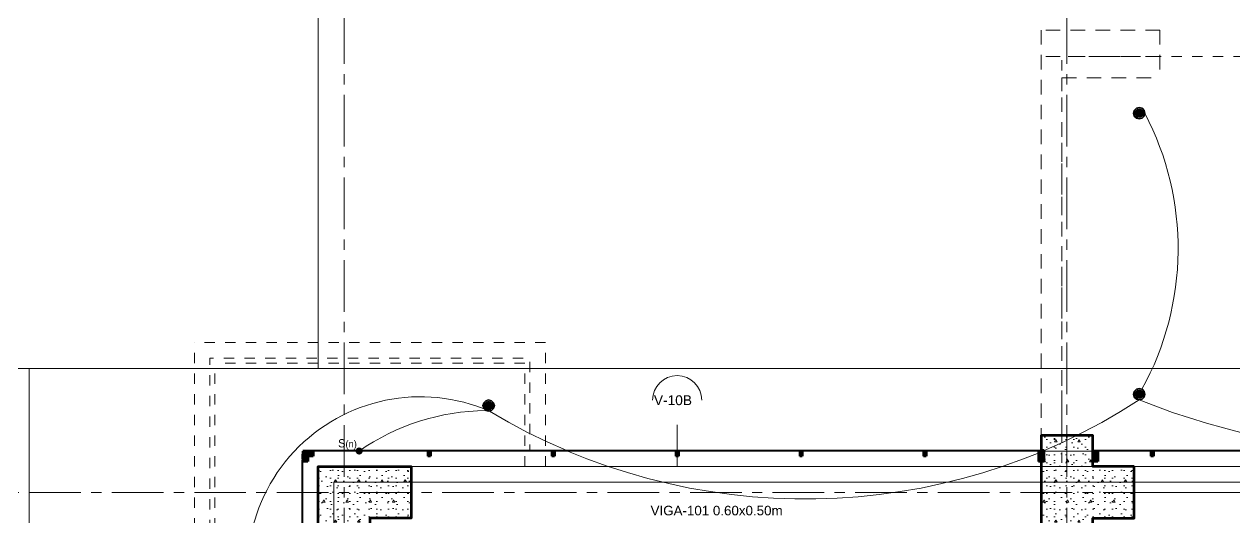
# Model space of a CAD drawing. Header units: inches. Extents: x 2704.1 to 2801.6, y 2415.6 to 2497.
# Drawn here: x 2719.08 to 2730.79, y 2464.8 to 2469.57 of the extents above; entities that cross this region are included whole.
import ezdxf
from ezdxf.lldxf.tags import DXFTag

# ---------------------------------------------------------------- set-up
doc = ezdxf.new("R2010")
doc.units = ezdxf.units.IN
doc.set_wipeout_variables(frame=1)
for name, pattern in [('Hidden Line', [0.391222, 0.282222, -0.109]), ('Línea Oculta', [0.195611, 0.141111, -0.0545]), ('Punto & Raya', [0.65, 0.5, -0.075, 0, -0.075]), ('Rayas', [0.1, 0.05, -0.05]), ('super', [0.125, 0.075, -0.05]), ('Wipeout_Contour', [1, 0, -1])]:
    doc.linetypes.add(name, pattern=pattern)
for name, color, linetype, lineweight in [('.', 10, 'Continuous', 0), ('ALUMBRADO_PVC', 6, 'PVC1', 30), ('pulsador', 4, 'Continuous', 40)]:
    doc.layers.add(name, color=color, linetype=linetype, lineweight=lineweight)
for name, color, linetype in [('02 _ ARQ _ ALB _ Ejes Generales', 7, 'Continuous'), ('02 _ ARQ _ ZON _ Espacio.3D', 7, 'Continuous'), ('08 _ STR _ EXT _ 06 Columnas', 7, 'Continuous'), ('08 _ STR _ EXT _ 07 Losa Aligerada', 7, 'Continuous'), ('08 _ STR _ EXT _ 08 Placas Inclinadas', 7, 'Continuous'), ('08 _ STR _ EXT _ 09 Vigas', 7, 'Continuous'), ('08 _ STR _ EXT _ Estacionamiento-Pavimento', 7, 'Continuous'), ('Acabado - Muros', 7, 'Continuous'), ('ESQUEMAS', 7, 'Continuous'), ('Estructura - 03 LOSA', 7, 'Continuous'), ('Estructura - 04 MURO', 7, 'Continuous'), ('LEYENDA', 7, 'Continuous'), ('Notas - Etiquetas', 251, 'Continuous')]:
    doc.layers.add(name, color=color, linetype=linetype)
doc.layers.add('DLX_TERR_LUM', color=7, linetype='Continuous', true_color=0x92fcfc)
doc.styles.add('Estilo_Generado_4', font='swisse.ttf')
doc.styles.add('Texto - 080', font='GOTHIC.TTF', dxfattribs={"height": 0.08})
doc.styles.add('{18b73a54-fa43-428c-adcb-c1c7bbdf2c84}', font='Simplex.shx')
tags = doc.linetypes.add('PVC1', pattern='A,1,-0.19772,["PVC",{18b73a54-fa43-428c-adcb-c1c7bbdf2c84},S=0.13,R=0,X=0,Y=-0.061851],-0.507647', length=1.705367).pattern_tags.tags
tags[6] = DXFTag(74, 10)
pattern_1 = [(0, (2712.85563, 2425.38577), (0, 0.3897114), [0.024375, -0.200625]), (0, (2712.96813, 2425.58063), (0, 0.3897114), [0.024375, -0.200625]), (60, (2712.85563, 2425.38577), (-0.3375, 0.1948557), [0.024375, -0.200625]), (60, (2713.08063, 2425.38577), (-0.3375, 0.1948557), [0.024375, -0.200625]), (120, (2712.88, 2425.38577), (0.3375, 0.1948557), [0.024375, -0.200625]), (120, (2713.105, 2425.38577), (0.3375, 0.1948557), [0.024375, -0.200625]), (0, (2712.85563, 2425.42327), (0, 0.075), [0, -0.075, 0, -0.1125]), (45, (2712.89313, 2425.42327), (-0.05303301, 0.05303301), [0, -0.05625, 0, -0.09375])]

# ---------------------------------------------------------------- blocks, each defined once
blk = doc.blocks.new('luminaria exterior')
at = {"layer": '.'}
h = blk.add_hatch(dxfattribs=at)
h.set_pattern_fill('TRIANG', color=4, scale=0.005)
h.set_pattern_definition([(60, (0, 0), (-0.000937499998, 0.00162379763), [0.0009375, -0.0009375]), (120, (0, 0), (-0.001874999998, 1e-12), [0.0009375, -0.0009375]), (0, (-0.0004687, 0.0008119), (0.0009375, 0.00162379763), [0.0009375, -0.0009375])])
edge = h.paths.add_edge_path()
edge.add_arc((123.553, 16.657), 0.0381, 0, 360)
h = blk.add_hatch(dxfattribs=at)
h.set_pattern_fill('TRANS', color=4)
h.set_pattern_definition([(0, (0, 0), (0, 0.25), []), (0, (0, 0.125), (0, 0.25), [0.125, -0.125])])
h.paths.add_polyline_path([(123.525, 16.657, 1), (123.58, 16.657, 1)])
at = {"color": 3}
blk.add_circle((123.553, 16.657), 0.0395, dxfattribs=at)
at = {"layer": 'DLX_TERR_LUM', "color": 3}
for points in [[(123.505, 16.684, 0), (123.497, 16.657, 0)], [(123.497, 16.657, 0), (123.505, 16.684, 0)], [(123.497, 16.657, 0), (123.498, 16.657, 0)], [(123.497, 16.657, 0), (123.505, 16.629, 0)], [(123.498, 16.657, 0), (123.497, 16.657, 0)], [(123.505, 16.629, 0), (123.497, 16.657, 0)], [(123.498, 16.657, 0), (123.505, 16.684, 0)], [(123.505, 16.684, 0), (123.498, 16.657, 0)], [(123.505, 16.629, 0), (123.498, 16.657, 0)], [(123.498, 16.657, 0), (123.505, 16.629, 0)], [(123.525, 16.704, 0), (123.505, 16.684, 0)], [(123.505, 16.684, 0), (123.525, 16.704, 0)], [(123.505, 16.684, 0), (123.525, 16.704, 0)], [(123.525, 16.704, 0), (123.505, 16.684, 0)], [(123.505, 16.684, 0), (123.505, 16.684, 0)], [(123.505, 16.684, 0), (123.505, 16.684, 0)], [(123.518, 16.676, 0), (123.513, 16.657, 0)], [(123.513, 16.657, 0), (123.518, 16.676, 0)], [(123.513, 16.657, 0), (123.518, 16.637, 0)], [(123.518, 16.637, 0), (123.513, 16.657, 0)], [(123.533, 16.691, 0), (123.518, 16.676, 0)], [(123.518, 16.676, 0), (123.533, 16.691, 0)], [(123.518, 16.637, 0), (123.533, 16.622, 0)], [(123.533, 16.622, 0), (123.518, 16.637, 0)], [(123.552, 16.712, 0), (123.525, 16.704, 0)], [(123.525, 16.704, 0), (123.553, 16.712, 0)], [(123.525, 16.704, 0), (123.552, 16.712, 0)], [(123.553, 16.712, 0), (123.525, 16.704, 0)], [(123.525, 16.704, 0), (123.525, 16.704, 0)], [(123.525, 16.704, 0), (123.525, 16.704, 0)], [(123.552, 16.696, 0), (123.533, 16.691, 0)], [(123.533, 16.691, 0), (123.552, 16.696, 0)], [(123.58, 16.704, 0), (123.552, 16.712, 0)], [(123.552, 16.712, 0), (123.58, 16.704, 0)], [(123.572, 16.691, 0), (123.552, 16.696, 0)], [(123.552, 16.696, 0), (123.572, 16.691, 0)], [(123.553, 16.712, 0), (123.58, 16.704, 0)], [(123.58, 16.704, 0), (123.553, 16.712, 0)], [(123.572, 16.691, 0), (123.587, 16.676, 0)], [(123.572, 16.622, 0), (123.587, 16.637, 0)], [(123.587, 16.637, 0), (123.572, 16.622, 0)], [(123.6, 16.684, 0), (123.58, 16.704, 0)], [(123.58, 16.704, 0), (123.6, 16.684, 0)], [(123.58, 16.704, 0), (123.6, 16.684, 0)], [(123.6, 16.684, 0), (123.58, 16.704, 0)], [(123.592, 16.657, 0), (123.587, 16.676, 0)], [(123.587, 16.676, 0), (123.592, 16.657, 0)], [(123.587, 16.637, 0), (123.592, 16.657, 0)], [(123.592, 16.657, 0), (123.587, 16.637, 0)], [(123.607, 16.657, 0), (123.6, 16.684, 0)], [(123.6, 16.684, 0), (123.608, 16.657, 0)], [(123.6, 16.684, 0), (123.607, 16.657, 0)], [(123.608, 16.657, 0), (123.6, 16.684, 0)], [(123.6, 16.629, 0), (123.607, 16.657, 0)], [(123.608, 16.657, 0), (123.6, 16.629, 0)], [(123.607, 16.657, 0), (123.6, 16.629, 0)], [(123.6, 16.629, 0), (123.608, 16.657, 0)], [(123.607, 16.657, 0), (123.608, 16.657, 0)], [(123.608, 16.657, 0), (123.607, 16.657, 0)], [(123.505, 16.629, 0), (123.525, 16.609, 0)], [(123.525, 16.609, 0), (123.505, 16.629, 0)], [(123.525, 16.609, 0), (123.505, 16.629, 0)], [(123.505, 16.629, 0), (123.525, 16.609, 0)], [(123.525, 16.609, 0), (123.552, 16.602, 0)], [(123.553, 16.602, 0), (123.525, 16.609, 0)], [(123.525, 16.609, 0), (123.525, 16.609, 0)], [(123.525, 16.609, 0), (123.525, 16.609, 0)], [(123.552, 16.602, 0), (123.525, 16.609, 0)], [(123.525, 16.609, 0), (123.553, 16.602, 0)], [(123.533, 16.622, 0), (123.552, 16.617, 0)], [(123.552, 16.617, 0), (123.533, 16.622, 0)], [(123.552, 16.617, 0), (123.572, 16.622, 0)], [(123.572, 16.622, 0), (123.552, 16.617, 0)], [(123.552, 16.602, 0), (123.58, 16.609, 0)], [(123.58, 16.609, 0), (123.552, 16.602, 0)], [(123.58, 16.609, 0), (123.553, 16.602, 0)], [(123.553, 16.602, 0), (123.58, 16.609, 0)], [(123.58, 16.609, 0), (123.6, 16.629, 0)], [(123.6, 16.629, 0), (123.58, 16.609, 0)], [(123.6, 16.629, 0), (123.58, 16.609, 0)], [(123.58, 16.609, 0), (123.6, 16.629, 0)], [(123.58, 16.609, 0), (123.58, 16.609, 0)], [(123.58, 16.609, 0), (123.58, 16.609, 0)]]:
    blk.add_polyline3d(points, dxfattribs=at)
at = {"layer": 'DLX_TERR_LUM'}
for points in [[(123.552, 16.712, 0), (123.553, 16.712, 0)], [(123.553, 16.712, 0), (123.552, 16.712, 0)], [(123.587, 16.676, 0), (123.572, 16.691, 0)], [(123.58, 16.704, 0), (123.58, 16.704, 0)], [(123.58, 16.704, 0), (123.58, 16.704, 0)], [(123.6, 16.684, 0), (123.6, 16.684, 0)], [(123.6, 16.684, 0), (123.6, 16.684, 0)], [(123.505, 16.629, 0), (123.505, 16.629, 0)], [(123.505, 16.629, 0), (123.505, 16.629, 0)], [(123.552, 16.602, 0), (123.553, 16.602, 0)], [(123.553, 16.602, 0), (123.552, 16.602, 0)], [(123.6, 16.629, 0), (123.6, 16.629, 0)], [(123.6, 16.629, 0), (123.6, 16.629, 0)]]:
    blk.add_polyline3d(points, dxfattribs=at)
blk = doc.blocks.new('pulsador')
at = {"layer": 'pulsador', "lineweight": 40}
h = blk.add_hatch(color=4, dxfattribs=at)
h.dxf.hatch_style = 1
h.paths.add_polyline_path([(246.231, 46.088, 1), (246.279, 46.088, 1)])
h.paths.add_polyline_path([(246.279, 46.088, -1), (246.232, 46.088, -1)], flags=16)
h.paths.add_polyline_path([(246.271, 46.088, -1), (246.239, 46.088, -1)], flags=0)
at = {"layer": 'pulsador'}
h = blk.add_hatch(color=4, dxfattribs=at)
h.dxf.hatch_style = 1
h.paths.add_polyline_path([(246.239, 46.088, 1), (246.271, 46.088, 1)])
at = {"layer": 'pulsador', "color": 4, "lineweight": 50}
blk.add_circle((246.255, 46.088), 0.0238, dxfattribs=at)
at = {"layer": 'pulsador', "color": 4, "lineweight": 40}
blk.add_circle((246.255, 46.088), 0.0235, dxfattribs=at)
at = {"layer": 'pulsador', "color": 4}
blk.add_circle((246.255, 46.088), 0.0159, dxfattribs=at)

msp = doc.modelspace()

# ---------------------------------------------------------------- linework, layer by layer
at = {"layer": '02 _ ARQ _ ALB _ Ejes Generales', "color": 251, "linetype": 'Punto & Raya', "lineweight": 13}
msp.add_line((2729.176, 2471.286), (2729.176, 2427.436), dxfattribs=at)
at = {"layer": '02 _ ARQ _ ZON _ Espacio.3D', "color": 254, "linetype": 'Continuous', "lineweight": 0, "flags": 128}
for points in [[(2721.106, 2456.339), (2722.426, 2456.339), (2722.426, 2455.586), (2722.926, 2455.586), (2722.926, 2455.136), (2728.926, 2455.136), (2728.926, 2456.386), (2729.376, 2456.386), (2729.376, 2464.386), (2728.926, 2464.386), (2728.926, 2465.286), (2722.826, 2465.286), (2722.826, 2464.786), (2722.426, 2464.786), (2722.426, 2464.386), (2721.926, 2464.386), (2721.926, 2459.206), (2721.106, 2459.206)], [(2729.426, 2464.786), (2729.426, 2464.386), (2729.426, 2456.386), (2729.426, 2455.586), (2729.826, 2455.586), (2729.826, 2455.136), (2735.926, 2455.136), (2735.926, 2456.186), (2736.051, 2456.186), (2736.051, 2464.386), (2735.926, 2464.386), (2735.926, 2464.786), (2735.526, 2464.786), (2735.526, 2465.036), (2729.826, 2465.036), (2729.826, 2464.786)]]:
    msp.add_lwpolyline(points, close=True, dxfattribs=at)
at = {"layer": '08 _ STR _ EXT _ 07 Losa Aligerada', "color": 254, "linetype": 'Rayas', "lineweight": 18, "flags": 128}
msp.add_lwpolyline([(2721.026, 2453.325), (2720.526, 2453.325), (2720.526, 2431.186), (2738.091, 2431.186), (2738.091, 2432.586), (2743.287, 2432.586), (2743.287, 2431.386), (2749.926, 2431.386), (2749.926, 2428.761), (2757.426, 2428.761), (2757.426, 2431.436), (2765.176, 2431.436), (2765.176, 2440.386), (2764.426, 2440.386), (2764.426, 2443.486), (2764.426, 2443.486), (2764.426, 2445.736), (2759.526, 2445.736), (2759.526, 2447.736), (2759.526, 2447.986), (2759.526, 2449.886), (2759.526, 2450.136), (2759.526, 2452.136), (2764.426, 2452.136), (2764.426, 2455.086), (2764.426, 2455.086), (2764.426, 2460.586), (2765.376, 2460.586), (2765.376, 2466.486), (2751.811, 2466.486), (2751.811, 2466.186), (2746.903, 2466.186), (2746.903, 2465.886), (2736.226, 2465.886), (2736.226, 2469.259), (2729.126, 2469.259), (2729.126, 2465.286), (2723.976, 2465.286), (2723.976, 2466.336), (2720.876, 2466.336), (2720.876, 2463.086), (2721.926, 2463.086), (2721.926, 2459.286), (2721.026, 2459.286)], close=True, dxfattribs=at)
at = {"layer": '08 _ STR _ EXT _ 07 Losa Aligerada', "color": 254, "linetype": 'Continuous', "lineweight": 18, "flags": 128}
msp.add_lwpolyline([(2764.426, 2465.286), (2721.926, 2465.286), (2721.926, 2459.206), (2721.106, 2459.206), (2721.106, 2456.086), (2721.926, 2456.086), (2721.926, 2442.786)], dxfattribs=at)
at = {"layer": '08 _ STR _ EXT _ 08 Placas Inclinadas', "color": 251, "linetype": 'Línea Oculta', "lineweight": 13}
for p, q in [((2728.926, 2469.514), (2728.926, 2465.586)), ((2730.076, 2469.514), (2730.076, 2469.052)), ((2730.076, 2469.259), (2728.926, 2469.259))]:
    msp.add_line(p, q, dxfattribs=at)
at = {"layer": '08 _ STR _ EXT _ 08 Placas Inclinadas', "color": 251, "linetype": 'Línea Oculta', "lineweight": 13, "flags": 128}
for points in [[(2730.076, 2469.514), (2728.926, 2469.514)], [(2729.126, 2465.586), (2729.126, 2469.052)], [(2729.126, 2469.052), (2730.076, 2469.052)]]:
    msp.add_lwpolyline(points, dxfattribs=at)
at = {"layer": '08 _ STR _ EXT _ 09 Vigas', "color": 251, "linetype": 'super', "lineweight": 13}
for p, q in [((2720.726, 2463.086), (2720.726, 2466.486)), ((2724.126, 2466.486), (2720.726, 2466.486)), ((2720.926, 2463.286), (2720.926, 2466.286)), ((2723.926, 2466.286), (2720.926, 2466.286))]:
    msp.add_line(p, q, dxfattribs=at)
at = {"layer": 'ALUMBRADO_PVC', "linetype": 'PVC1', "lineweight": 15, "ltscale": 0.2}
msp.add_arc((2727.425, 2467.397), 2.827, 331.1838, 27.6238, dxfattribs=at)
at = {"layer": 'Estructura - 03 LOSA', "color": 7, "linetype": 'Continuous', "lineweight": 18, "flags": 128}
for points in [[(2721.926, 2466.236), (2721.926, 2476.236)], [(2765.776, 2466.236), (2715.026, 2466.236)]]:
    msp.add_lwpolyline(points, dxfattribs=at)
at = {"layer": 'Notas - Etiquetas', "color": 144, "linetype": 'Continuous', "lineweight": 13, "flags": 128}
msp.add_lwpolyline([(2725.639, 2465.929, 1), (2725.163, 2465.929, 1)], format="xyb", dxfattribs=at)

# ---------------------------------------------------------------- block references
for p in [(2606.323, 2452.052), (2606.323, 2449.33), (2606.323, 2449.33), (2600.023, 2449.219, 0)]:
    msp.add_blockref('luminaria exterior', p)

# ---------------------------------------------------------------- texts
at = {"layer": 'Notas - Etiquetas', "color": 8, "lineweight": 35, "insert": (2725.176, 2465.976), "char_height": 0.095, "attachment_point": 1, "style": 'Estilo_Generado_4'}
msp.add_mtext('\\A1;{\\pqj;\\pt0,46;\\fSwis721 Ex BT|b0|i0|c0|p34;V-10B\\fSwis721 Ex BT|b0|i0|c0|p34;\\A1{\\H.66x;\\S^  ;}\\fSwis721 Ex BT|b0|i0|c0|p34;\\fSwis721 Ex BT|b0|i0|c0|p34;\\A1{\\H.66x;\\S^  ;}\\fSwis721 Ex BT|b0|i0|c0|p34; \\fSwis721 Ex BT|b0|i0|c0|p34;\\fSwis721 Ex BT|b0|i0|c0|p34;\\fSwis721 Ex BT|b0|i0|c0|p34;\\fSwis721 Ex BT|b0|i0|c0|p34;\\fSwis721 Ex BT|b0|i0|c0|p34;\\fSwis721 Ex BT|b0|i0|c0|p34;\\fSwis721 Ex BT|b0|i0|c0|p34;\\fSwis721 Ex BT|b0|i0|c0|p34;\\fSwis721 Ex BT|b0|i0|c0|p34;\\fSwis721 Ex BT|b0|i0|c0|p34;\\fSwis721 Ex BT|b0|i0|c0|p34;\\fSwis721 Ex BT|b0|i0|c0|p34;\\fSwis721 Ex BT|b0|i0|c0|p34;\\fSwis721 Ex BT|b0|i0|c0|p34;\\fSwis721 Ex BT|b0|i0|c0|p34;\\fSwis721 Ex BT|b0|i0|c0|p34;\\fSwis721 Ex BT|b0|i0|c0|p34;\\fSwis721 Ex BT|b0|i0|c0|p34;\\fSwis721 Ex BT|b0|i0|c0|p34;\\fSwis721 Ex BT|b0|i0|c0|p34;\\fSwis721 Ex BT|b0|i0|c0|p34;\\fSwis721 Ex BT|b0|i0|c0|p34;\\fSwis721 Ex BT|b0|i0|c0|p34;\\fSwis721 Ex BT|b0|i0|c0|p34;\\fSwis721 Ex BT|b0|i0|c0|p34;\\fSwis721 Ex BT|b0|i0|c0|p34;\\fSwis721 Ex BT|b0|i0|c0|p34;\\fSwis721 Ex BT|b0|i0|c0|p34;\\fSwis721 Ex BT|b0|i0|c0|p34;\\fSwis721 Ex BT|b0|i0|c0|p34;\\fSwis721 Ex BT|b0|i0|c0|p34;\\fSwis721 Ex BT|b0|i0|c0|p34;\\fSwis721 Ex BT|b0|i0|c0|p34;\\fSwis721 Ex BT|b0|i0|c0|p34;\\fSwis721 Ex BT|b0|i0|c0|p34;\\fSwis721 Ex BT|b0|i0|c0|p34;\\fSwis721 Ex BT|b0|i0|c0|p34;\\fSwis721 Ex BT|b0|i0|c0|p34;\\fSwis721 Ex BT|b0|i0|c0|p34;\\fSwis721 Ex BT|b0|i0|c0|p34;\\fSwis721 Ex BT|b0|i0|c0|p34;\\fSwis721 Ex BT|b0|i0|c0|p34;\\fSwis721 Ex BT|b0|i0|c0|p34;}', dxfattribs=at)
at = {"layer": 'Notas - Etiquetas', "color": 8, "linetype": 'Continuous', "lineweight": 13, "insert": (2725.144, 2464.812), "char_height": 0.0925, "attachment_point": 7, "style": 'Estilo_Generado_4'}
msp.add_mtext('\\A1;{\\pql;\\fSwis721 Ex BT|b0|i0|c0|p34;VIGA-101\\fSwis721 Ex BT|b0|i0|c0|p34; \\fSwis721 Ex BT|b0|i0|c0|p34;0.60\\fSwis721 Ex BT|b0|i0|c0|p34;x\\fSwis721 Ex BT|b0|i0|c0|p34;0.50\\fSwis721 Ex BT|b0|i0|c0|p34;m}', dxfattribs=at)

# ---------------------------------------------------------------- next in the draw order: wipeouts: each hides what was drawn before it
at = {"color": 254, "linetype": 'Wipeout_Contour', "lineweight": 0, "ltscale": 123.3993}
msp.add_wipeout([(2721.926, 2465.436), (2721.776, 2465.436), (2721.926, 2465.286)], dxfattribs=at).dxf.layer = 'Estructura - 04 MURO'
at = {"color": 254, "linetype": 'Wipeout_Contour', "lineweight": 0, "ltscale": 269.279262}
msp.add_wipeout([(2729.426, 2465.286), (2735.526, 2465.286), (2735.526, 2465.286), (2735.926, 2465.286), (2735.926, 2465.436), (2729.426, 2465.436)], dxfattribs=at).dxf.layer = 'Estructura - 04 MURO'

# ---------------------------------------------------------------- next in the draw order: hatches: boundary and pattern name
at = {"layer": 'Acabado - Muros', "linetype": 'Continuous', "lineweight": 0}
for points in [[(2729.476, 2465.336), (2729.476, 2465.436), (2729.426, 2465.436), (2729.426, 2465.336)], [(2730.013, 2465.386), (2730.013, 2465.436), (2729.988, 2465.436), (2729.988, 2465.386)]]:
    msp.add_hatch(color=254, dxfattribs=at).paths.add_polyline_path(points)
at = {"layer": 'Acabado - Muros', "linetype": 'Continuous', "lineweight": 9}
for points in [[(2729.996, 2465.446), (2729.456, 2465.446), (2729.456, 2465.436), (2729.996, 2465.436)], [(2731.196, 2465.446), (2730.006, 2465.446), (2730.006, 2465.436), (2731.196, 2465.436)]]:
    msp.add_hatch(color=250, dxfattribs=at).paths.add_polyline_path(points)

# ---------------------------------------------------------------- next in the draw order: linework, layer by layer
at = {"layer": 'Acabado - Muros', "color": 7, "linetype": 'Continuous', "lineweight": 60}
for p, q in [((2729.476, 2465.436), (2729.426, 2465.436)), ((2729.426, 2465.436), (2729.426, 2465.336)), ((2729.476, 2465.336), (2729.426, 2465.336)), ((2729.476, 2465.436), (2729.476, 2465.336)), ((2730.013, 2465.436), (2729.988, 2465.436)), ((2729.988, 2465.436), (2729.988, 2465.386)), ((2730.013, 2465.386), (2729.988, 2465.386)), ((2730.013, 2465.436), (2730.013, 2465.386))]:
    msp.add_line(p, q, dxfattribs=at)
at = {"layer": 'Acabado - Muros', "color": 7, "linetype": 'Continuous', "lineweight": 13, "flags": 128}
for points in [[(2729.996, 2465.446), (2729.996, 2465.436), (2729.456, 2465.436), (2729.456, 2465.446)], [(2731.196, 2465.446), (2731.196, 2465.436), (2730.006, 2465.436), (2730.006, 2465.446)]]:
    msp.add_lwpolyline(points, close=True, dxfattribs=at)
at = {"layer": 'ALUMBRADO_PVC', "linetype": 'PVC1', "lineweight": 15, "ltscale": 0.2}
msp.add_arc((2732.55, 2472.594), 7.179, 248.1226, 291.8774, dxfattribs=at)
at = {"layer": 'Estructura - 04 MURO', "color": 7, "linetype": 'Continuous', "lineweight": 13, "flags": 128}
for points in [[(2735.926, 2465.436), (2729.426, 2465.436)], [(2729.426, 2465.286), (2735.526, 2465.286)]]:
    msp.add_lwpolyline(points, dxfattribs=at)

# ---------------------------------------------------------------- next in the draw order: wipeouts: each hides what was drawn before it
at = {"color": 254, "linetype": 'Wipeout_Contour', "lineweight": 0, "ltscale": 122.464006}
msp.add_wipeout([(2721.926, 2465.286), (2721.776, 2465.436), (2721.776, 2465.286)], dxfattribs=at).dxf.layer = 'Estructura - 04 MURO'

# ---------------------------------------------------------------- next in the draw order: hatches: boundary and pattern name
at = {"layer": 'Acabado - Muros', "linetype": 'Continuous', "lineweight": 9}
msp.add_hatch(color=250, dxfattribs=at).paths.add_polyline_path([(2721.766, 2465.406), (2721.766, 2465.361), (2721.776, 2465.361), (2721.776, 2465.406)])

# ---------------------------------------------------------------- next in the draw order: linework, layer by layer
at = {"layer": 'Acabado - Muros', "color": 7, "linetype": 'Continuous', "lineweight": 60}
for p, q in [((2721.776, 2465.436), (2721.776, 2465.386)), ((2721.826, 2465.368), (2721.776, 2465.368))]:
    msp.add_line(p, q, dxfattribs=at)
at = {"layer": 'Acabado - Muros', "color": 7, "linetype": 'Continuous', "lineweight": 13, "flags": 128}
msp.add_lwpolyline([(2721.766, 2465.406), (2721.776, 2465.406), (2721.776, 2465.361), (2721.766, 2465.361)], close=True, dxfattribs=at)
at = {"layer": 'Estructura - 04 MURO', "color": 7, "linetype": 'Continuous', "lineweight": 13, "flags": 128}
msp.add_lwpolyline([(2721.776, 2465.436), (2728.926, 2465.436)], dxfattribs=at)

# ---------------------------------------------------------------- next in the draw order: wipeouts: each hides what was drawn before it
at = {"color": 254, "linetype": 'Wipeout_Contour', "lineweight": 0, "ltscale": 232.603128}
msp.add_wipeout([(2721.776, 2459.356), (2721.926, 2459.356), (2721.926, 2464.386), (2721.926, 2464.386), (2721.926, 2465.286), (2721.776, 2465.286)], dxfattribs=at).dxf.layer = 'Estructura - 04 MURO'

# ---------------------------------------------------------------- next in the draw order: hatches: boundary and pattern name
at = {"layer": 'Acabado - Muros', "linetype": 'Continuous', "lineweight": 9}
msp.add_hatch(color=250, dxfattribs=at).paths.add_polyline_path([(2721.766, 2465.351), (2721.766, 2464.161), (2721.776, 2464.161), (2721.776, 2465.351)])
at = {"layer": 'Acabado - Muros', "linetype": 'Continuous', "lineweight": 0}
for points in [[(2721.826, 2465.336), (2721.826, 2465.436), (2721.776, 2465.436), (2721.776, 2465.336)], [(2721.826, 2465.368), (2721.776, 2465.368), (2721.776, 2465.343), (2721.826, 2465.343)]]:
    msp.add_hatch(color=254, dxfattribs=at).paths.add_polyline_path(points)

# ---------------------------------------------------------------- next in the draw order: linework, layer by layer
at = {"layer": '02 _ ARQ _ ALB _ Ejes Generales', "color": 251, "linetype": 'Punto & Raya', "lineweight": 13}
msp.add_line((2768.426, 2465.036), (2717.701, 2465.036), dxfattribs=at)
at = {"layer": 'Acabado - Muros', "color": 7, "linetype": 'Continuous', "lineweight": 60}
for p, q in [((2721.776, 2465.436), (2721.776, 2465.336)), ((2721.776, 2465.368), (2721.776, 2465.343)), ((2721.826, 2465.343), (2721.776, 2465.343)), ((2721.826, 2465.336), (2721.776, 2465.336)), ((2721.826, 2465.436), (2721.826, 2465.336)), ((2721.826, 2465.368), (2721.826, 2465.343))]:
    msp.add_line(p, q, dxfattribs=at)
at = {"layer": 'Acabado - Muros', "color": 7, "linetype": 'Continuous', "lineweight": 13, "flags": 128}
msp.add_lwpolyline([(2721.766, 2465.351), (2721.776, 2465.351), (2721.776, 2464.161), (2721.766, 2464.161)], close=True, dxfattribs=at)
at = {"layer": 'ESQUEMAS', "color": 7, "linetype": 'Continuous', "lineweight": 13, "flags": 128}
msp.add_lwpolyline([(2764.276, 2432.736), (2722.076, 2432.736), (2722.076, 2433.536), (2719.376, 2433.536), (2719.376, 2434.286), (2722.076, 2434.286), (2722.076, 2437.661), (2719.376, 2437.661), (2719.376, 2438.411), (2722.076, 2438.411), (2722.076, 2441.786), (2719.376, 2441.786), (2719.376, 2442.536), (2722.076, 2442.536), (2722.076, 2456.339), (2721.106, 2456.339), (2721.106, 2459.206), (2722.076, 2459.206), (2722.076, 2465.136), (2764.276, 2465.136), (2764.276, 2443.336), (2765.626, 2443.336), (2765.626, 2440.536), (2764.276, 2440.536)], close=True, dxfattribs=at)
at = {"layer": 'Estructura - 04 MURO', "color": 7, "linetype": 'Continuous', "lineweight": 13, "flags": 128}
msp.add_lwpolyline([(2721.776, 2465.436), (2721.776, 2459.356)], dxfattribs=at)

# ---------------------------------------------------------------- next in the draw order: wipeouts: each hides what was drawn before it
at = {"color": 254, "linetype": 'Wipeout_Contour', "lineweight": 0, "ltscale": 168.1139}
msp.add_wipeout([(2721.926, 2465.436), (2721.926, 2465.286), (2728.926, 2465.286), (2728.926, 2465.436)], dxfattribs=at).dxf.layer = 'Estructura - 04 MURO'

# ---------------------------------------------------------------- next in the draw order: hatches: boundary and pattern name
at = {"layer": '08 _ STR _ EXT _ 06 Columnas', "linetype": 'Continuous', "lineweight": 9}
h = msp.add_hatch(dxfattribs=at)
h.set_pattern_fill('HORMIGÓN_EN_MASA_0002', style=0, pattern_type=2)
h.set_pattern_definition(pattern_1)
h.paths.add_polyline_path([(2729.826, 2465.286), (2729.426, 2465.286), (2729.426, 2465.586), (2728.926, 2465.586), (2728.926, 2464.386), (2729.426, 2464.386), (2729.426, 2464.786), (2729.826, 2464.786)])
h = msp.add_hatch(dxfattribs=at)
h.set_pattern_fill('HORMIGÓN_EN_MASA_0002', style=0, pattern_type=2)
h.set_pattern_definition(pattern_1)
h.paths.add_polyline_path([(2721.926, 2464.386), (2722.426, 2464.386), (2722.426, 2464.786), (2722.826, 2464.786), (2722.826, 2465.286), (2721.926, 2465.286)])
at = {"layer": 'Acabado - Muros', "linetype": 'Continuous', "lineweight": 0}
for points in [[(2721.876, 2465.386), (2721.876, 2465.436), (2721.776, 2465.436), (2721.776, 2465.386)], [(2723.013, 2465.386), (2723.013, 2465.436), (2722.988, 2465.436), (2722.988, 2465.386)], [(2724.213, 2465.386), (2724.213, 2465.436), (2724.188, 2465.436), (2724.188, 2465.386)], [(2725.413, 2465.386), (2725.413, 2465.436), (2725.388, 2465.436), (2725.388, 2465.386)], [(2726.613, 2465.386), (2726.613, 2465.436), (2726.588, 2465.436), (2726.588, 2465.386)], [(2727.813, 2465.386), (2727.813, 2465.436), (2727.788, 2465.436), (2727.788, 2465.386)], [(2728.901, 2465.336), (2728.951, 2465.336), (2728.951, 2465.436), (2728.901, 2465.436)]]:
    msp.add_hatch(color=254, dxfattribs=at).paths.add_polyline_path(points)
at = {"layer": 'Acabado - Muros', "linetype": 'Continuous', "lineweight": 9}
for points in [[(2722.996, 2465.446), (2721.806, 2465.446), (2721.806, 2465.436), (2722.996, 2465.436)], [(2724.196, 2465.446), (2723.006, 2465.446), (2723.006, 2465.436), (2724.196, 2465.436)], [(2725.396, 2465.446), (2724.206, 2465.446), (2724.206, 2465.436), (2725.396, 2465.436)], [(2726.596, 2465.446), (2725.406, 2465.446), (2725.406, 2465.436), (2726.596, 2465.436)], [(2727.796, 2465.446), (2726.606, 2465.446), (2726.606, 2465.436), (2727.796, 2465.436)], [(2728.921, 2465.446), (2727.806, 2465.446), (2727.806, 2465.436), (2728.921, 2465.436)]]:
    msp.add_hatch(color=250, dxfattribs=at).paths.add_polyline_path(points)

# ---------------------------------------------------------------- next in the draw order: linework, layer by layer
at = {"layer": '02 _ ARQ _ ALB _ Ejes Generales', "color": 251, "linetype": 'Punto & Raya', "lineweight": 13}
msp.add_line((2722.176, 2471.286), (2722.176, 2427.436), dxfattribs=at)
at = {"layer": '08 _ STR _ EXT _ 06 Columnas', "color": 7, "linetype": 'Continuous', "lineweight": 80, "flags": 128}
for points in [[(2729.826, 2465.286), (2729.426, 2465.286), (2729.426, 2465.586), (2728.926, 2465.586), (2728.926, 2464.386), (2729.426, 2464.386), (2729.426, 2464.786), (2729.826, 2464.786)], [(2721.926, 2464.386), (2721.926, 2465.286), (2722.826, 2465.286), (2722.826, 2464.786), (2722.426, 2464.786), (2722.426, 2464.386)]]:
    msp.add_lwpolyline(points, close=True, dxfattribs=at)
at = {"layer": '08 _ STR _ EXT _ 09 Vigas', "color": 251, "linetype": 'super', "lineweight": 13}
for p, q in [((2724.126, 2465.286), (2724.126, 2466.486)), ((2723.926, 2465.286), (2723.926, 2466.286)), ((2724.126, 2465.286), (2723.926, 2465.286))]:
    msp.add_line(p, q, dxfattribs=at)
at = {"layer": '08 _ STR _ EXT _ 09 Vigas', "color": 251, "linetype": 'Hidden Line', "lineweight": 13}
for p, q in [((2721.926, 2463.286), (2721.926, 2465.286)), ((2721.926, 2465.286), (2764.426, 2465.286))]:
    msp.add_line(p, q, dxfattribs=at)
at = {"layer": '08 _ STR _ EXT _ Estacionamiento-Pavimento', "color": 7, "linetype": 'Continuous', "lineweight": 18, "flags": 128}
msp.add_lwpolyline([(2721.926, 2466.236), (2765.776, 2466.236), (2765.776, 2426.886), (2782.626, 2426.886), (2782.626, 2472.17), (2769.076, 2472.323), (2769.076, 2476.236), (2721.926, 2476.236)], close=True, dxfattribs=at)
at = {"layer": 'Acabado - Muros', "color": 7, "linetype": 'Continuous', "lineweight": 60}
for p, q in [((2721.876, 2465.436), (2721.776, 2465.436)), ((2721.876, 2465.386), (2721.776, 2465.386)), ((2721.876, 2465.436), (2721.876, 2465.386)), ((2723.013, 2465.436), (2722.988, 2465.436)), ((2722.988, 2465.436), (2722.988, 2465.386)), ((2723.013, 2465.386), (2722.988, 2465.386)), ((2723.013, 2465.436), (2723.013, 2465.386)), ((2724.213, 2465.436), (2724.188, 2465.436)), ((2724.188, 2465.436), (2724.188, 2465.386)), ((2724.213, 2465.386), (2724.188, 2465.386)), ((2724.213, 2465.436), (2724.213, 2465.386)), ((2725.413, 2465.436), (2725.388, 2465.436)), ((2725.388, 2465.436), (2725.388, 2465.386)), ((2725.413, 2465.386), (2725.388, 2465.386)), ((2725.413, 2465.436), (2725.413, 2465.386)), ((2726.613, 2465.436), (2726.588, 2465.436)), ((2726.588, 2465.436), (2726.588, 2465.386)), ((2726.613, 2465.386), (2726.588, 2465.386)), ((2726.613, 2465.436), (2726.613, 2465.386)), ((2727.813, 2465.436), (2727.788, 2465.436)), ((2727.788, 2465.436), (2727.788, 2465.386)), ((2727.813, 2465.386), (2727.788, 2465.386)), ((2727.813, 2465.436), (2727.813, 2465.386)), ((2728.901, 2465.436), (2728.901, 2465.336)), ((2728.951, 2465.436), (2728.901, 2465.436)), ((2728.951, 2465.336), (2728.901, 2465.336)), ((2728.951, 2465.436), (2728.951, 2465.336))]:
    msp.add_line(p, q, dxfattribs=at)
at = {"layer": 'Acabado - Muros', "color": 7, "linetype": 'Continuous', "lineweight": 13, "flags": 128}
for points in [[(2722.996, 2465.446), (2722.996, 2465.436), (2721.806, 2465.436), (2721.806, 2465.446)], [(2724.196, 2465.446), (2724.196, 2465.436), (2723.006, 2465.436), (2723.006, 2465.446)], [(2725.396, 2465.446), (2725.396, 2465.436), (2724.206, 2465.436), (2724.206, 2465.446)], [(2726.596, 2465.446), (2726.596, 2465.436), (2725.406, 2465.436), (2725.406, 2465.446)], [(2727.796, 2465.446), (2727.796, 2465.436), (2726.606, 2465.436), (2726.606, 2465.446)], [(2728.921, 2465.446), (2728.921, 2465.436), (2727.806, 2465.436), (2727.806, 2465.446)]]:
    msp.add_lwpolyline(points, close=True, dxfattribs=at)
at = {"layer": 'ALUMBRADO_PVC', "linetype": 'PVC1', "lineweight": 15, "ltscale": 0.2}
for centre, radius, start, end in [((2722.915, 2464.288), 1.674, 66.4687, 207.2715), ((2726.642, 2470.887), 5.916, 238.8636, 303.1228), ((2723.576, 2463.633, 0), 2.196, 90.7135, 124.8036)]:
    msp.add_arc(centre, radius, start, end, dxfattribs=at)
at = {"layer": 'Estructura - 03 LOSA', "color": 7, "linetype": 'Continuous', "lineweight": 18, "flags": 128}
for points in [[(2719.126, 2466.236), (2719.126, 2455.992), (2720.956, 2455.992), (2720.956, 2459.356), (2721.776, 2459.356), (2721.776, 2465.436), (2736.426, 2465.436), (2736.426, 2466.236)], [(2715.026, 2451.436), (2721.677, 2451.436), (2721.678, 2456.086), (2721.106, 2456.086), (2721.106, 2459.206), (2721.926, 2459.206), (2721.926, 2465.286), (2764.426, 2465.286)]]:
    msp.add_lwpolyline(points, dxfattribs=at)
at = {"layer": 'Estructura - 04 MURO', "color": 7, "linetype": 'Continuous', "lineweight": 13, "flags": 128}
msp.add_lwpolyline([(2722.826, 2465.286), (2728.926, 2465.286)], dxfattribs=at)
at = {"layer": 'Notas - Etiquetas', "color": 144, "linetype": 'Continuous', "lineweight": 13}
msp.add_line((2725.401, 2465.291), (2725.401, 2465.691), dxfattribs=at)

# ---------------------------------------------------------------- next in the draw order: block references
at = {"color": 4, "lineweight": 40}
msp.add_blockref('pulsador', (2476.067, 2419.348), dxfattribs=at)

# ---------------------------------------------------------------- next in the draw order: texts
at = {"layer": 'LEYENDA', "linetype": 'Continuous', "lineweight": 0, "insert": (2722.118, 2465.451, 4186.291), "char_height": 0.08, "width": 0.77003, "attachment_point": 7, "style": 'Texto - 080'}
msp.add_mtext('S{\\H0.84375x;(n)}', dxfattribs=at)

doc.saveas('drawing.dxf')
